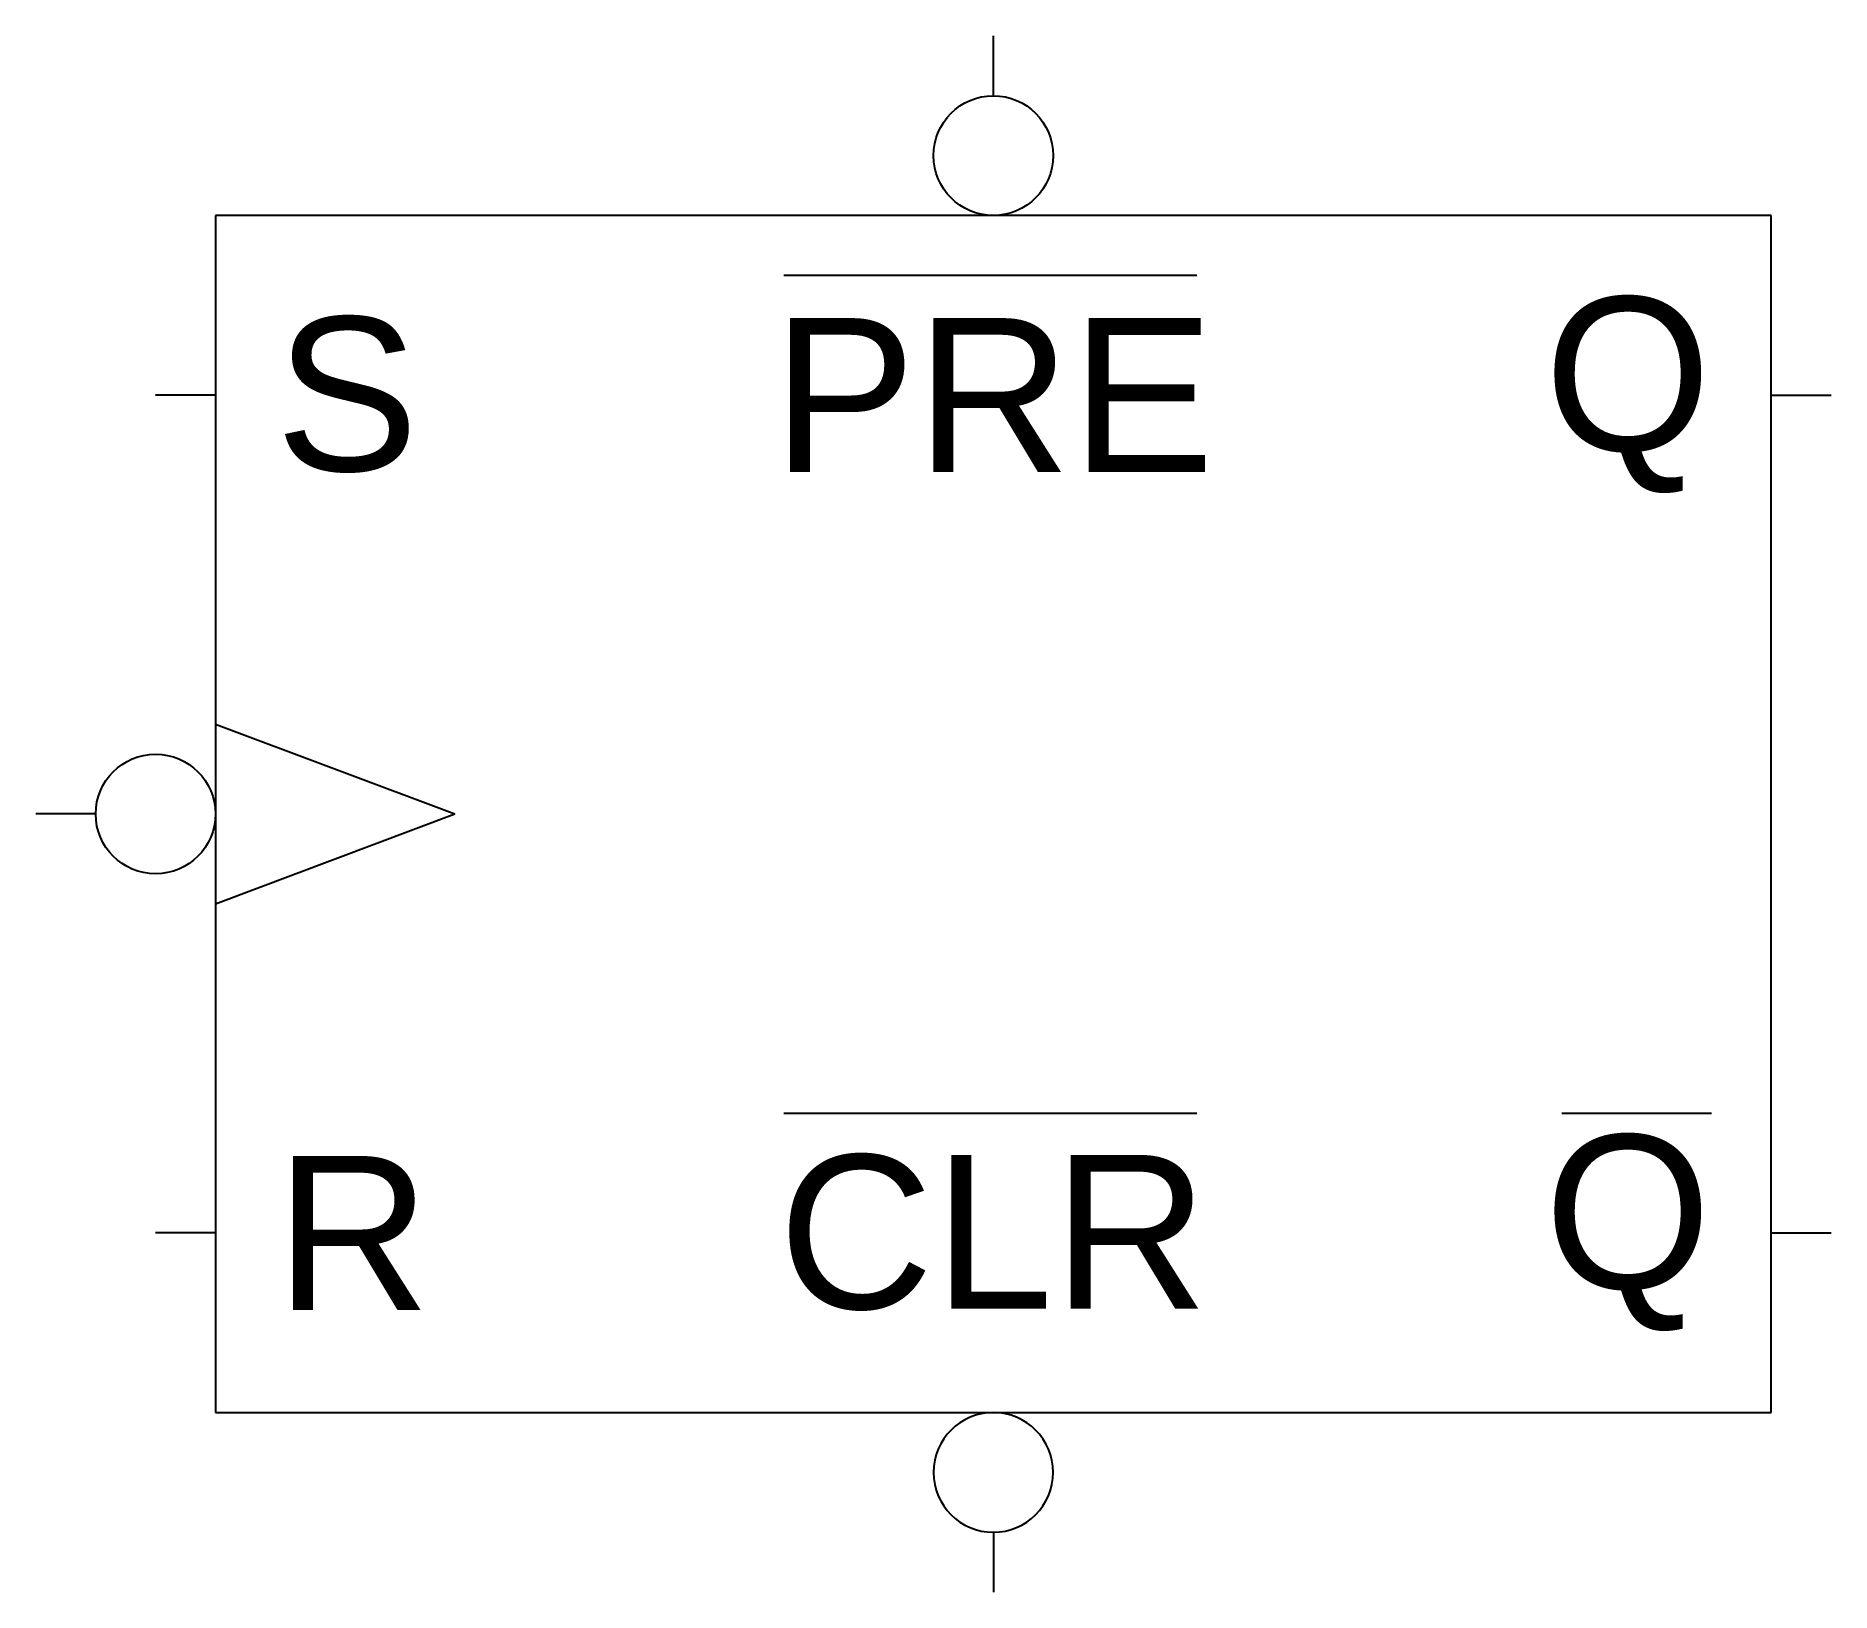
# Model space of a CAD drawing. Header units: millimetres. Extents: x -3 to 27, y -23 to 3.
import ezdxf

# ---------------------------------------------------------------- set-up
doc = ezdxf.new("R2010")
doc.units = ezdxf.units.MM
doc.layers.get('0').update_dxf_attribs({"lineweight": 25})
doc.layers.add('OBJECT', color=7, linetype='Continuous', lineweight=25)
doc.styles.add('textstyle3', font='')
doc.styles.get('textstyle3').set_extended_font_data('Arial')

# ---------------------------------------------------------------- blocks, each defined once
blk = doc.blocks.new('logic_not_node')
at = {"layer": 'OBJECT', "color": 7}
blk.add_circle((-1, 0), 1, dxfattribs=at)

msp = doc.modelspace()

# ---------------------------------------------------------------- linework, layer by layer
for p, q in [((13, 2), (13, 3)), ((9.5, -1), (16.4, -1)), ((9.5, -15), (16.4, -15)), ((13, -22), (13, -23))]:
    msp.add_line(p, q)
at = {"layer": 'OBJECT'}
for p, q in [((26, 0), (0, 0)), ((0, 0), (0, -20)), ((26, -20), (26, 0)), ((0, -3), (-1, -3)), ((26, -3), (27, -3)), ((0, -8.5), (4, -10)), ((-2, -10), (-3, -10)), ((0, -11.5), (4, -10)), ((22.5, -15), (25, -15)), ((0, -17), (-1, -17)), ((26, -17), (27, -17)), ((0, -20), (26, -20))]:
    msp.add_line(p, q, dxfattribs=at)

# ---------------------------------------------------------------- block references
at = {"rotation": 90}
msp.add_blockref('logic_not_node', (13, 2), dxfattribs=at)
at = {"yscale": -1, "rotation": 270}
msp.add_blockref('logic_not_node', (13, -22), dxfattribs=at)
at = {"layer": 'OBJECT'}
msp.add_blockref('logic_not_node', (0, -10), dxfattribs=at)

# ---------------------------------------------------------------- texts
at = {"char_height": 2, "attachment_point": 5, "style": 'textstyle3'}
for s, insert in [('\\H2.57143;PRE', (13, -3)), ('\\H2.57143;CLR', (13, -17))]:
    msp.add_mtext(s, dxfattribs=dict(at, insert=insert))
at = {"layer": 'OBJECT', "char_height": 2, "width": 100, "style": 'textstyle3'}
for s, insert, attachment_point in [('\\H2.57143;Q', (25, -3), 6), ('\\H2.57143;S', (1, -3), 4), ('\\H2.57143;Q', (25, -17), 6), ('\\H2.57143;R', (1, -17), 4)]:
    msp.add_mtext(s, dxfattribs=dict(at, insert=insert, attachment_point=attachment_point))

doc.saveas('drawing.dxf')
